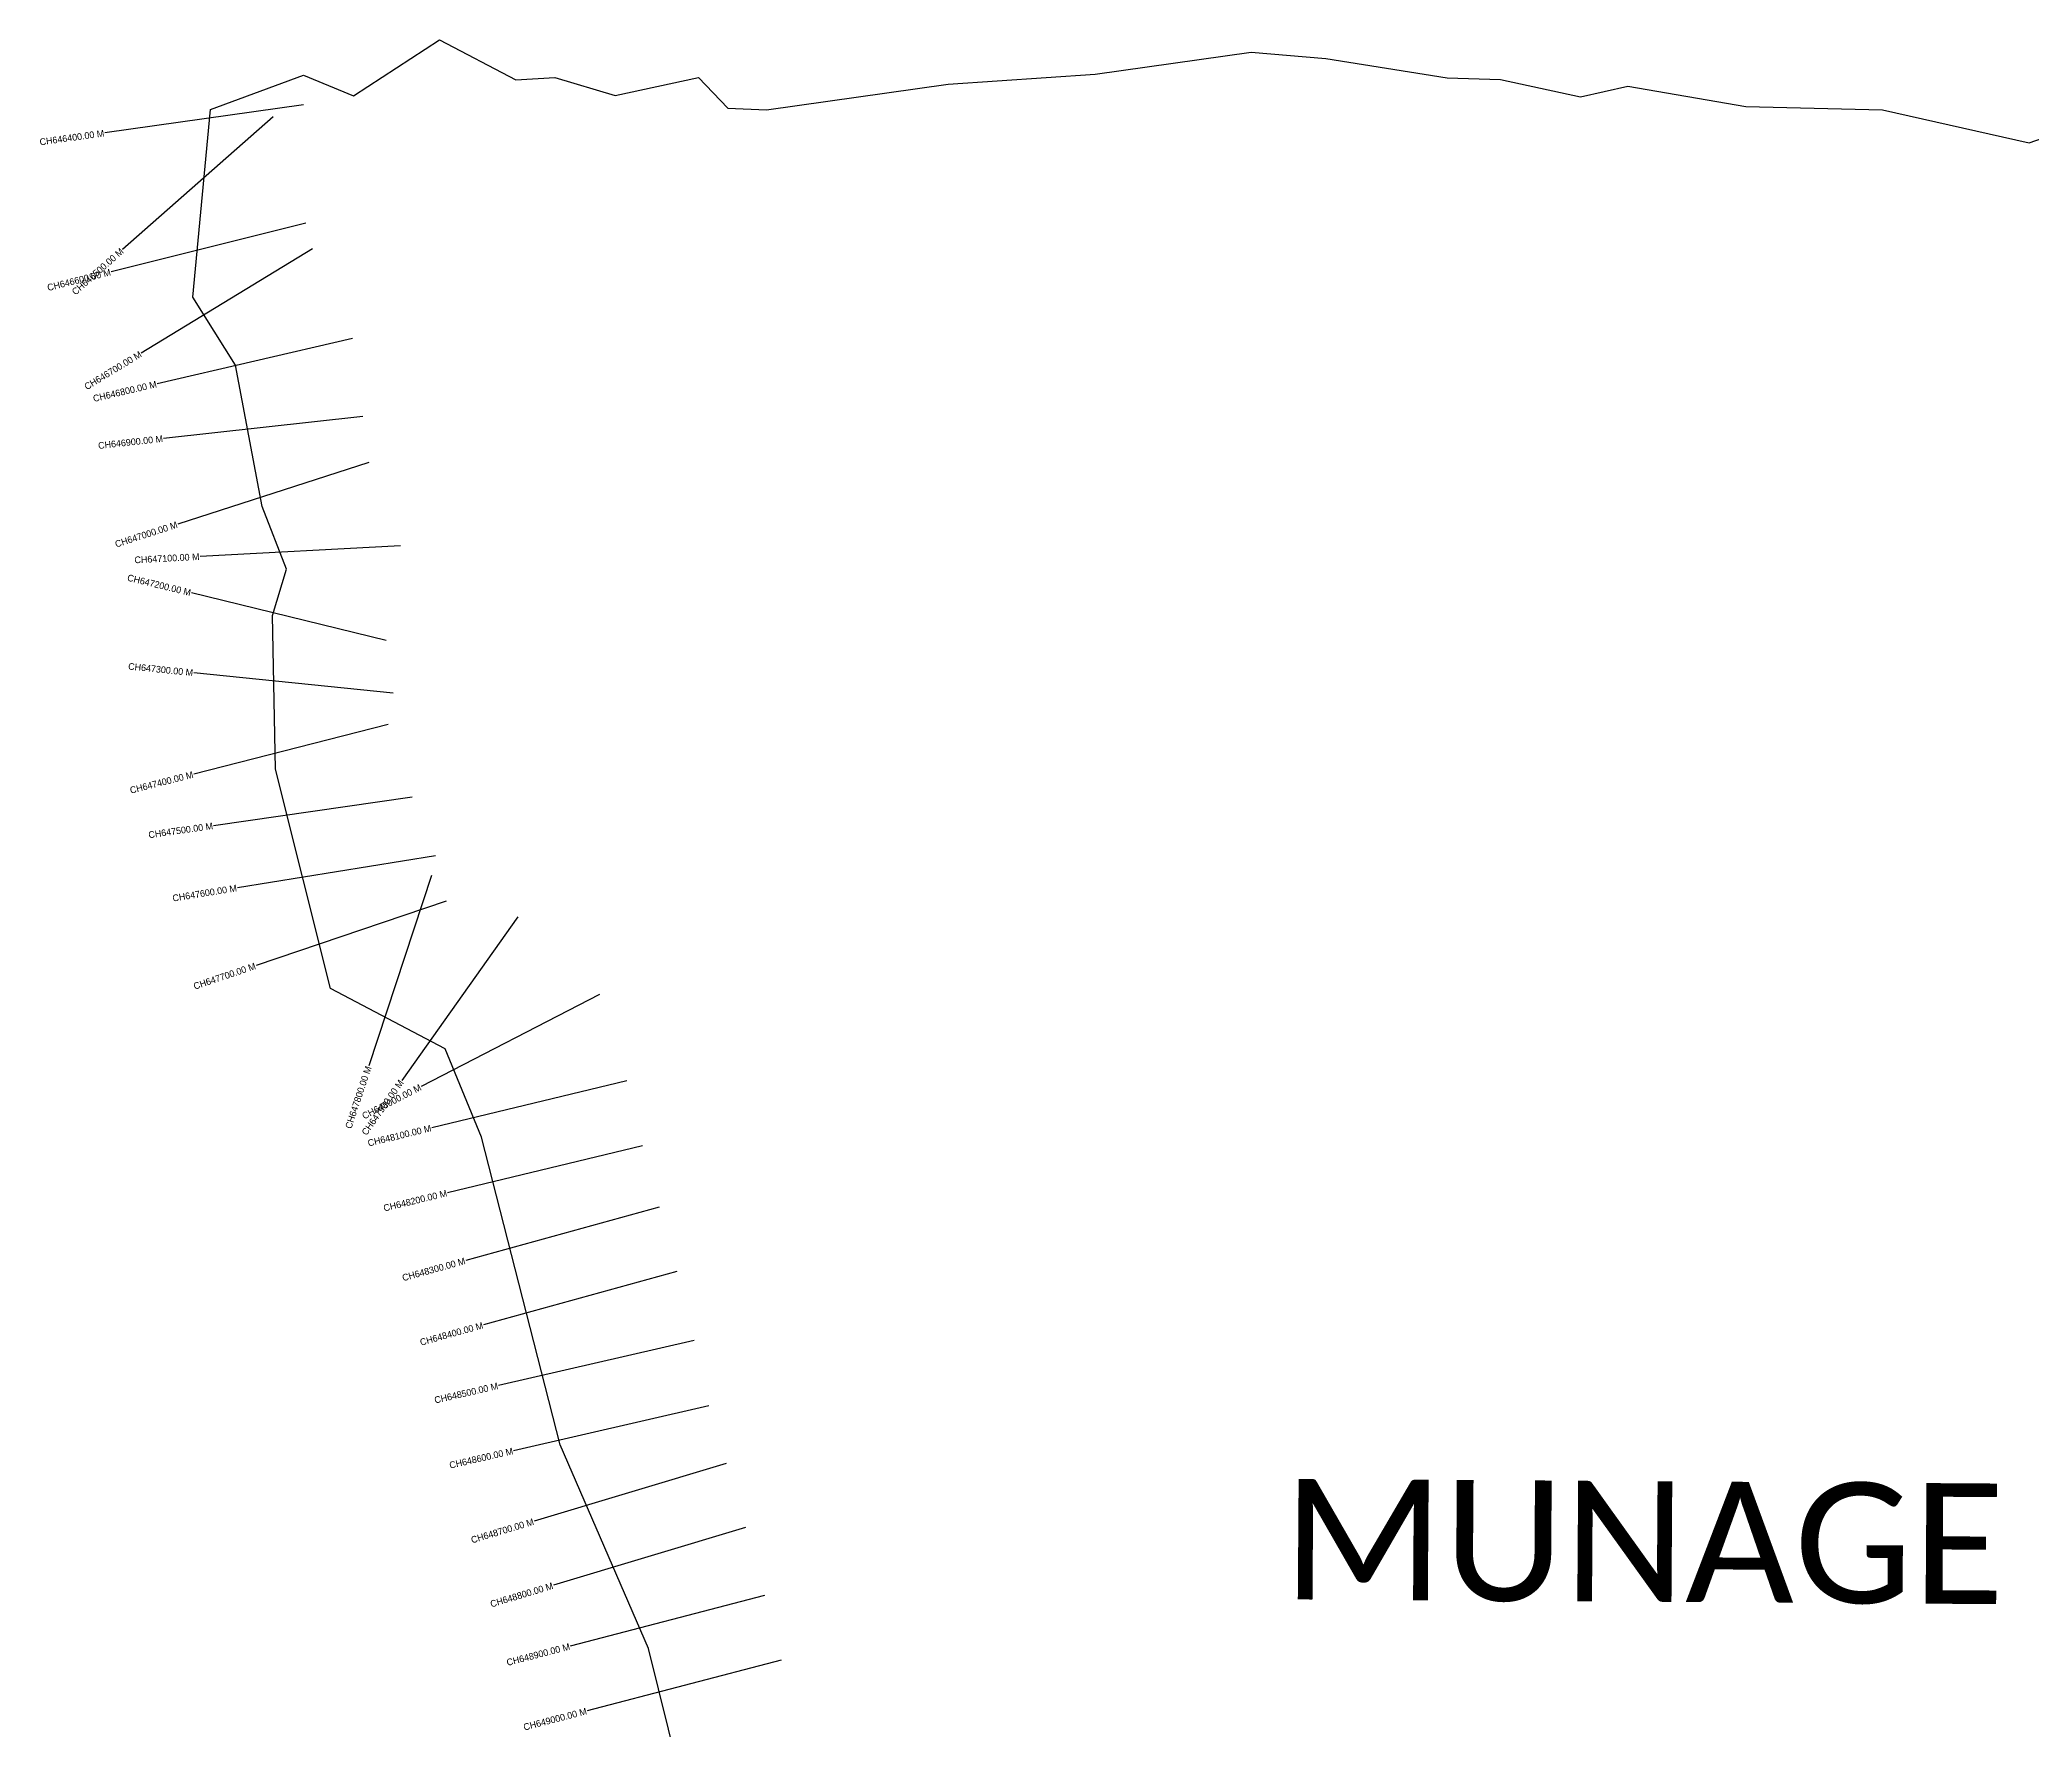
# Model space of a CAD drawing. Header units: metres. Extents: x 330422 to 335694, y 1793047 to 1798110.
# Drawn here: x 330422 to 333402, y 1795582 to 1798110 of the extents above; entities that cross this region are included whole.
import ezdxf
from ezdxf.enums import TextEntityAlignment as Align

# ---------------------------------------------------------------- set-up
doc = ezdxf.new("R2010")
doc.units = ezdxf.units.M
for name, color, linetype in [('CS', 134, 'Continuous'), ('CSMark', 6, 'Continuous'), ('village', 3, 'Continuous'), ('VILLAGE NAME', 250, 'Continuous')]:
    doc.layers.add(name, color=color, linetype=linetype)

msp = doc.modelspace()

# ---------------------------------------------------------------- linework, layer by layer
at = {"layer": 'CS'}
for p, q in [((330815.9, 1798012.8), (330518.8, 1797971)), ((330770.6, 1797995), (330545.6, 1797796.6)), ((330819.5, 1797836), (330528.5, 1797763.2)), ((330829.6, 1797797.8), (330573.4, 1797641.6)), ((330889.5, 1797663.4), (330597.2, 1797595.7)), ((330905, 1797546.8), (330606.8, 1797514)), ((330913.7, 1797478), (330628.2, 1797385.8)), ((330961.1, 1797353.3), (330661.5, 1797337.5)), ((330939.9, 1797211.8), (330648.4, 1797283)), ((330950.4, 1797133.1), (330651.9, 1797163.5)), ((330942.6, 1797086.4), (330652, 1797012)), ((330978.6, 1796977.4), (330681.6, 1796934.9)), ((331013.4, 1796889.7), (330717.2, 1796841.9)), ((331007.7, 1796860.6), (330913.7, 1796575.7)), ((331029.3, 1796821.9), (330745.1, 1796725.8)), ((331136.8, 1796798.6), (330963.2, 1796553.9)), ((331258.8, 1796682.4), (330992.1, 1796544.9)), ((331299.5, 1796553.5), (331008, 1796483)), ((331323.1, 1796456.3), (331031.5, 1796385.8)), ((331347.9, 1796364.5), (331058.8, 1796284.6)), ((331374.6, 1796268.1), (331085.4, 1796188.2)), ((331400.3, 1796164.7), (331107.9, 1796097.6)), ((331422.6, 1796067.2), (331130.2, 1796000.1)), ((331448.4, 1795980.9), (331161.1, 1795894.6)), ((331477.2, 1795885.2), (331189.9, 1795798.8)), ((331505.6, 1795783.5), (331215.2, 1795707.9)), ((331530.7, 1795686.7), (331240.4, 1795611.1))]:
    msp.add_line(p, q, dxfattribs=at)
at = {"layer": 'village', "color": 3, "true_color": 0x00ff00}
msp.add_polyline3d([(331482.6, 1795096.9, 0), (331332.3, 1795704.2, 0), (331199.9, 1796009.1, 0), (331082.3, 1796469, 0), (331028.2, 1796601.4, 0), (330856.6, 1796691.6, 0), (330774.3, 1797019.4, 0), (330769.7, 1797249.3, 0), (330790.6, 1797318.4, 0), (330754.1, 1797412.2, 0), (330714.5, 1797623.4, 0), (330650.4, 1797725.2, 0), (330677.2, 1798005.8, 0), (330816.3, 1798057.4, 0), (330890.9, 1798026.7, 0), (331019.3, 1798110.2, 0), (331133.9, 1798050.4, 0), (331191.9, 1798053.9, 0), (331282.3, 1798026.8, 0), (331407.1, 1798053.9, 0), (331450.6, 1798008.2, 0), (331508.4, 1798005.6, 0), (331780.1, 1798043.7, 0), (332000.4, 1798059.1, 0), (332233.4, 1798091.9, 0), (332345.3, 1798082.5, 0), (332526.6, 1798053.2, 0), (332606.4, 1798050.7, 0), (332726.1, 1798025.2, 0), (332796.9, 1798040.7, 0), (332973.6, 1798010.5, 0), (333177.8, 1798005.3, 0), (333397.3, 1797956, 0), (333574.2, 1798017.8, 0)], dxfattribs=at)

# ---------------------------------------------------------------- texts
at = {"layer": 'CSMark'}
for s, rotation, p in [('CH646400.00 M', 8.0073, (330517.9, 1797970.8)), ('CH646500.00 M', 41.4063, (330544.8, 1797795.9)), ('CH646600.00 M', 14.0446, (330527.5, 1797763)), ('CH646700.00 M', 31.3739, (330572.6, 1797641.1)), ('CH646800.00 M', 13.0524, (330596.3, 1797595.5)), ('CH646900.00 M', 6.2718, (330605.8, 1797513.9)), ('CH647000.00 M', 17.9025, (330627.2, 1797385.5)), ('CH647100.00 M', 3.0127, (330660.5, 1797337.4)), ('CH647200.00 M', 346.2701, (330647.5, 1797283.2)), ('CH647300.00 M', 354.1915, (330650.9, 1797163.6)), ('CH647400.00 M', 14.3621, (330651, 1797011.7)), ('CH647500.00 M', 8.1365, (330680.6, 1796934.8)), ('CH647600.00 M', 9.1687, (330716.3, 1796841.8)), ('CH647700.00 M', 18.6877, (330744.2, 1796725.5)), ('CH647800.00 M', 71.7253, (330913.4, 1796574.8)), ('CH647900.00 M', 54.6444, (330962.6, 1796553.1)), ('CH648000.00 M', 27.2688, (330991.2, 1796544.5)), ('CH648100.00 M', 13.5992, (331007, 1796482.8)), ('CH648200.00 M', 13.5992, (331030.5, 1796385.6)), ('CH648300.00 M', 15.453, (331057.8, 1796284.3)), ('CH648400.00 M', 15.453, (331084.4, 1796187.9)), ('CH648500.00 M', 12.9249, (331106.9, 1796097.3)), ('CH648600.00 M', 12.9249, (331129.3, 1795999.9)), ('CH648700.00 M', 16.7327, (331160.2, 1795894.3)), ('CH648800.00 M', 16.7327, (331189, 1795798.5)), ('CH648900.00 M', 14.5903, (331214.3, 1795707.6)), ('CH649000.00 M', 14.5903, (331239.5, 1795610.9))]:
    msp.add_text(s, height=10, rotation=rotation, dxfattribs=at).set_placement(p, align=Align.MIDDLE_RIGHT)
at = {"layer": 'VILLAGE NAME', "insert": (332281.6, 1795958.2), "char_height": 180.345, "attachment_point": 1, "rotation": 359.6139}
msp.add_mtext_dynamic_manual_height_columns('{\\fCalibri|b0|i0|c0|p34;MUNAGE}', width=1779.605, gutter_width=901.7, heights=[0], dxfattribs=at)

doc.saveas('drawing.dxf')
